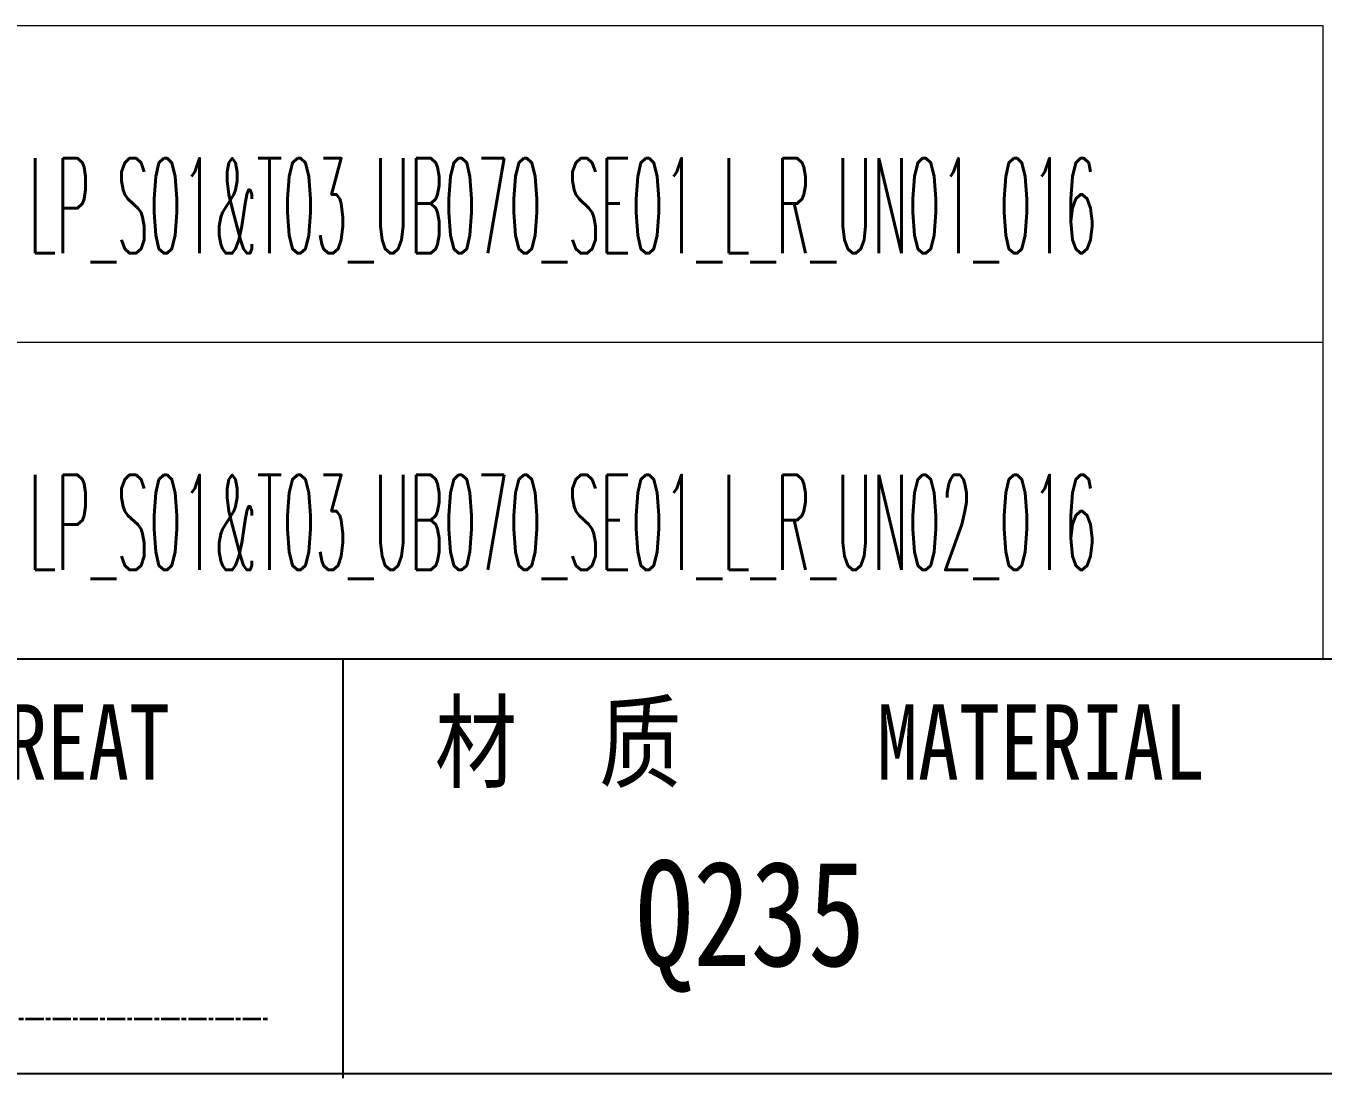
# Model space of a CAD drawing. Header units: millimetres. Extents: x 83639 to 85739, y 1568 to 3511.
# Drawn here: x 84923.5 to 85138.6, y 1788.6 to 1963.1 of the extents above; entities that cross this region are included whole.
import ezdxf
from ezdxf.enums import TextEntityAlignment as Align

# ---------------------------------------------------------------- set-up
doc = ezdxf.new("R2010")
doc.units = ezdxf.units.MM
doc.header["$LTSCALE"] = 0.5
doc.linetypes.add('AM_ISO08W050x2', pattern=[9, 6, -0.75, 1.5, -0.75])
doc.layers.add('图\\M+19E79\\M+195B6\\M+18E9A', color=7, linetype='Continuous')
doc.layers.add('材质', color=7, linetype='Continuous')
for name, color, linetype, lineweight in [('标注线', 3, 'Continuous', 18), ('检图用', 1, 'Continuous', 100), ('粗点划线', 6, 'AM_ISO08W050x2', 35)]:
    doc.layers.add(name, color=color, linetype=linetype, lineweight=lineweight)
doc.styles.add('国标', font='simfang.ttf', dxfattribs={"width": 0.8})
doc.styles.add('机械长仿宋', font='gbenor.shx', dxfattribs={"height": 1, "bigfont": 'gbcbig.shx'})

# ---------------------------------------------------------------- blocks, each defined once
blk = doc.blocks.new('DEH-PART-A3-1')
at = {"layer": '图\\M+19E79\\M+195B6\\M+18E9A', "color": 7}
blk.add_line((415, 58), (235, 58), dxfattribs=at)
at = {"layer": '图\\M+19E79\\M+195B6\\M+18E9A', "color": 9}
for p, q in [((415, 58), (235, 58)), ((267.5, 58), (267.5, 44.108)), ((324.5, 44.25), (235, 44.25))]:
    blk.add_line(p, q, dxfattribs=at)
at = {"layer": '图\\M+19E79\\M+195B6\\M+18E9A', "color": 9, "style": '国标', "width": 0.8}
blk.add_text('材  质', height=2.5, dxfattribs=at).set_placement((270.547, 54.001))
for s, p in [('HEAT TREAT', (254.964, 54.005)), ('MATERIAL', (290.646, 54.001))]:
    blk.add_text(s, height=2.5, dxfattribs=at).set_placement(p, align=Align.CENTER)
blk = doc.blocks.new('刻号栏')
at = {"layer": '标注线', "color": 8}
for p, q in [((0, 21), (-65, 21)), ((0, 0), (0, 21)), ((0, 10.5), (-65, 10.5)), ((-65, 0), (0, 0))]:
    blk.add_line(p, q, dxfattribs=at)

msp = doc.modelspace()

# ---------------------------------------------------------------- linework, layer by layer
at = {"layer": '粗点划线', "linetype": 'AM_ISO08W050x2'}
msp.add_line((84824.477, 1798.408), (84963.783, 1798.408), dxfattribs=at)

# ---------------------------------------------------------------- block references
at = {"layer": '标注线', "xscale": 5, "yscale": 5, "zscale": 5}
msp.add_blockref('刻号栏', (85138.604, 1858.051), dxfattribs=at)
at = {"layer": '检图用', "color": 7, "xscale": 5, "yscale": 5, "zscale": 5}
msp.add_blockref('DEH-PART-A3-1', (83638.604, 1568.051), dxfattribs=at)

# ---------------------------------------------------------------- texts
at = {"layer": '图\\M+19E79\\M+195B6\\M+18E9A', "color": 2, "char_height": 15.75, "width": 516.71075, "attachment_point": 5, "style": '机械长仿宋'}
for s, insert in [('{\\Fromans,bigfont|c134;\\W0.4;LP_S01&T03_UB070_SE01_L_R_UN01_016}', (85012.544, 1932.483)), ('{\\Fromans,bigfont|c134;\\W0.4;LP_S01&T03_UB070_SE01_L_R_UN0\\Fromans,bigfont|c0;2\\Fromans,bigfont|c134;_016}', (85012.544, 1879.982))]:
    msp.add_mtext(s, dxfattribs=dict(at, insert=insert))
at = {"layer": '材质', "color": 3, "style": '国标', "width": 0.8}
msp.add_text('     Q235  ', height=17.5, dxfattribs=at).set_placement((85029.394, 1807.15), align=Align.CENTER)

doc.saveas('drawing.dxf')
